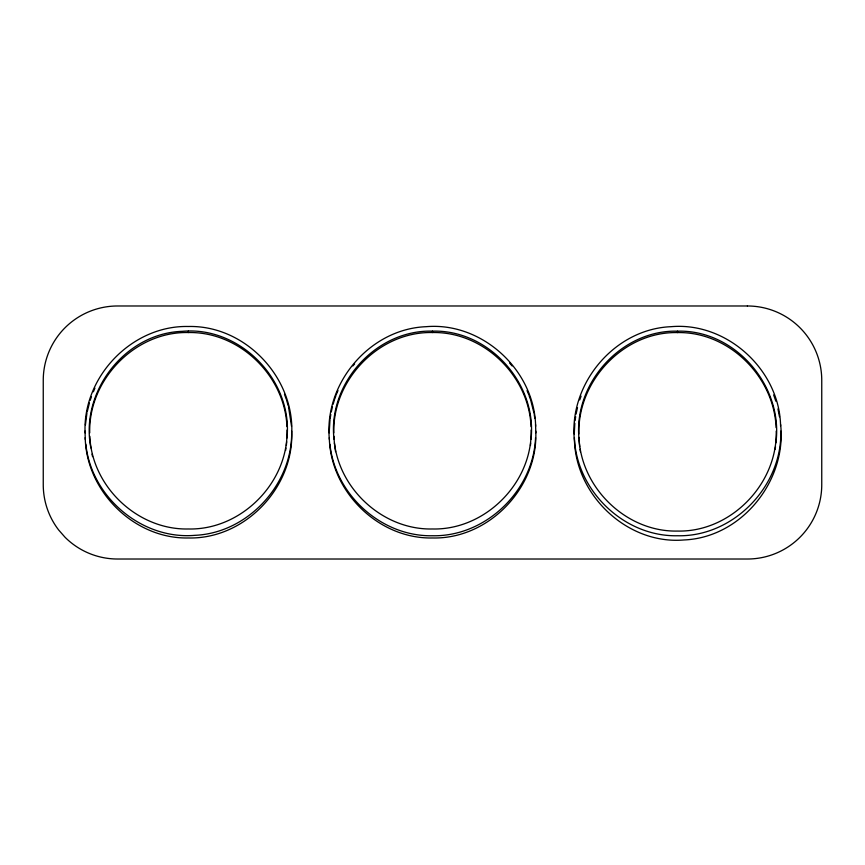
<?xml version="1.0" encoding="UTF-8"?>
<svg xmlns="http://www.w3.org/2000/svg" width="865" height="865" viewBox="0 0 865 865"><rect width="100%" height="100%" fill="white"/><g stroke="black" fill="none" stroke-linecap="round" stroke-linejoin="round"><path stroke-width="1.3" d="M85.094 432.878C82.489 376.837 132.053 325.154 188.365 326.494C244.817 325.11 294.046 376.87 291.754 432.933C293.235 488.411 244.33 539.284 188.451 537.976C134.302 539.133 86.273 491.407 85.213 437.604M89.722 432.878C88.317 379.886 135.026 331.295 188.408 332.538C239.486 331.479 284.996 375.907 286.942 426.629M286.985 437.971C292.857 380.254 240.178 325.921 182.158 331.327C124.798 333.317 79.731 391.964 90.89 447.951M291.667 430.997C292.878 484.054 248.06 533.056 194.809 535.338C141.741 539.89 91.139 496.899 85.819 444.145M329.187 432.878L329.998 419.709M333.814 432.878C332.409 379.886 379.119 331.295 432.5 332.538C483.578 331.479 529.088 375.907 531.034 426.629M531.034 439.225C537.143 383.422 488.866 329.543 432.457 331.133C376.167 329.576 327.575 383.4 334.009 439.182M535.759 431.094C538.419 487.211 489.049 539.327 432.543 537.976C378.438 539.122 330.43 491.471 329.305 437.712M574.252 433.971L574.825 423.32M578.88 433.971C577.431 380.827 623.795 331.392 677.565 332.582C729 331.565 774.218 376.772 776.1 427.656M776.208 431.094C777.559 484.032 730.709 532.299 677.479 531.067C626.552 532.17 580.923 488.065 578.988 437.409M780.825 431.094C782.241 486.508 733.196 537.035 677.479 535.749C624.173 536.906 576.404 490.725 574.371 437.712M287.05 430.024C288.348 482.811 241.151 530.256 188.321 528.98C137.751 530.115 91.841 486.779 89.83 436.284M531.142 430.024C532.44 482.811 485.243 530.256 432.414 528.98C381.843 530.115 335.934 486.779 333.922 436.284M85.419 424.964L86.922 413.189M286.358 445.507L286.704 441.745M530.45 445.507L530.688 442.999M775.873 442.923C783.549 386.212 735.347 329.576 677.522 331.165C621.308 329.716 573.214 383.519 579.042 439.063M535.554 437.668C533.489 490.693 485.719 536.873 432.403 535.749C381.487 536.743 335.112 494.704 329.911 444.253M575.074 420.671L575.679 416.714M775.137 449.249L775.516 446.729M285.591 450.492L285.969 447.994M330.203 418.411L330.808 414.497M576.079 414.075L577.496 407.566M87.203 411.902L89.419 402.949M331.295 411.902L332.43 406.755M333.155 404.214L334.236 400.409M579.745 399.911L581.064 396.148M90.144 400.409L91.463 396.689M334.679 399.176L335.998 395.446M93.377 391.78L94.923 388.147M336.442 394.202L337.988 390.569M352.888 365.917L354.607 363.927M509.55 362.976L512.123 365.949M527.034 390.612L528.591 394.245M529.023 395.489L530.342 399.219M284.488 394.245L286.25 399.219M773.656 394.937L775.851 401.209M286.693 400.463L288.142 405.534M530.786 400.463L534.019 413.243M288.51 406.799L291.548 426.326M92.014 454.147L92.555 456.612M777.949 408.918L779.495 416.768M534.224 414.54L534.83 418.455M335.566 451.692L334.355 442.956M580.047 449.205L580.437 451.714M780.587 426.023C779.689 370.058 727 321.737 671.035 326.689C614.161 328.96 568.218 384.471 574.457 440.642C576.339 496.24 628.033 544.831 684.096 539.955C741.521 537.522 786.847 480.886 780.63 424.52M579.074 440.339L579.658 446.686M535.64 426.326C534.667 370.263 482.108 321.737 425.969 326.7C369.593 328.97 323.618 383.682 329.392 439.474M677.522 331.165L677.565 332.582M535.554 424.531L535.846 432.933M432.457 331.133L432.5 332.538M188.365 331.133L188.408 332.538M85.008 431.04L85.3 439.474M747.392 305.983L117.608 305.983A74.347 74.347 0 0 0 43.25 380.33L43.25 484.67A74.347 74.347 0 0 0 58.615 529.931L65.026 537.241A74.347 74.347 0 0 0 117.608 559.017L747.392 559.017A74.347 74.347 0 0 0 821.75 484.67L821.75 380.33A74.347 74.347 0 0 0 747.392 305.983"/></g></svg>
